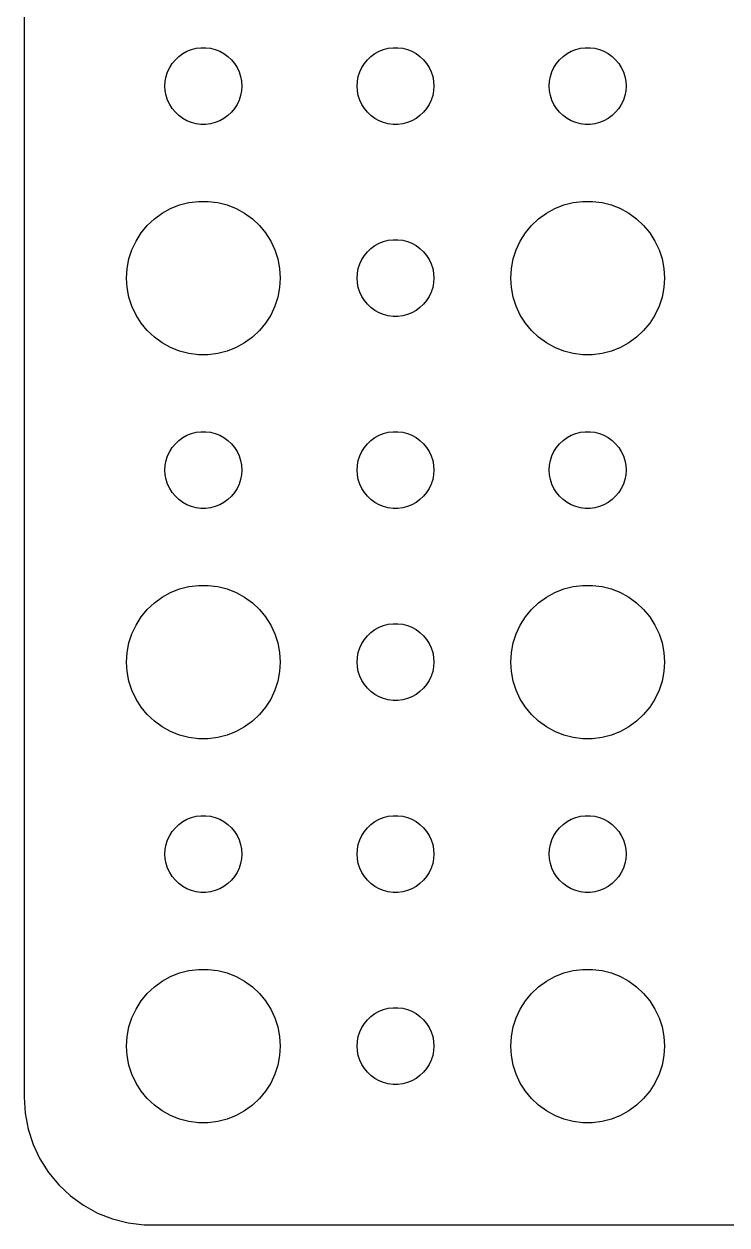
# Model space of a CAD drawing. Header units: metres. Extents: x -112 to 112, y -97 to 97.
# Drawn here: x -112 to -84.56, y -96.99 to -50.08 of the extents above; entities that cross this region are included whole.
import ezdxf

# ---------------------------------------------------------------- set-up
doc = ezdxf.new("R2010")
doc.units = ezdxf.units.M

msp = doc.modelspace()

# ---------------------------------------------------------------- linework, layer by layer
for p, q in [((-112, 92), (-112, -92)), ((-105.639, -51.1428), (-105.464, -51.0734)), ((-105.464, -51.0734), (-105.281, -51.0266)), ((-105.281, -51.0266), (-105.094, -51.003)), ((-105.094, -51.003), (-104.906, -51.003)), ((-104.906, -51.003), (-104.719, -51.0266)), ((-104.719, -51.0266), (-104.536, -51.0734)), ((-104.536, -51.0734), (-104.361, -51.1428)), ((-98.1387, -51.1428), (-97.9635, -51.0734)), ((-97.9635, -51.0734), (-97.7811, -51.0266)), ((-97.7811, -51.0266), (-97.5942, -51.003)), ((-97.5942, -51.003), (-97.4058, -51.003)), ((-97.4058, -51.003), (-97.2189, -51.0266)), ((-97.2189, -51.0266), (-97.0365, -51.0734)), ((-97.0365, -51.0734), (-96.8613, -51.1428)), ((-90.6387, -51.1428), (-90.4635, -51.0734)), ((-90.4635, -51.0734), (-90.2811, -51.0266)), ((-90.2811, -51.0266), (-90.0942, -51.003)), ((-90.0942, -51.003), (-89.9058, -51.003)), ((-89.9058, -51.003), (-89.7189, -51.0266)), ((-89.7189, -51.0266), (-89.5365, -51.0734)), ((-89.5365, -51.0734), (-89.3613, -51.1428)), ((-106.214, -51.6183), (-106.093, -51.4732)), ((-106.093, -51.4732), (-105.956, -51.3442)), ((-105.956, -51.3442), (-105.804, -51.2335)), ((-105.804, -51.2335), (-105.639, -51.1428)), ((-104.361, -51.1428), (-104.196, -51.2335)), ((-104.196, -51.2335), (-104.044, -51.3442)), ((-104.044, -51.3442), (-103.907, -51.4732)), ((-103.907, -51.4732), (-103.786, -51.6183)), ((-98.7135, -51.6183), (-98.5934, -51.4732)), ((-98.5934, -51.4732), (-98.4561, -51.3442)), ((-98.4561, -51.3442), (-98.3037, -51.2335)), ((-98.3037, -51.2335), (-98.1387, -51.1428)), ((-96.8613, -51.1428), (-96.6963, -51.2335)), ((-96.6963, -51.2335), (-96.5439, -51.3442)), ((-96.5439, -51.3442), (-96.4065, -51.4732)), ((-96.4065, -51.4732), (-96.2865, -51.6183)), ((-91.2135, -51.6183), (-91.0934, -51.4732)), ((-91.0934, -51.4732), (-90.9561, -51.3442)), ((-90.9561, -51.3442), (-90.8037, -51.2335)), ((-90.8037, -51.2335), (-90.6387, -51.1428)), ((-89.3613, -51.1428), (-89.1963, -51.2335)), ((-89.1963, -51.2335), (-89.0439, -51.3442)), ((-89.0439, -51.3442), (-88.9065, -51.4732)), ((-88.9065, -51.4732), (-88.7865, -51.6183)), ((-106.453, -52.127), (-106.395, -51.9478)), ((-106.395, -51.9478), (-106.314, -51.7774)), ((-106.314, -51.7774), (-106.214, -51.6183)), ((-103.786, -51.6183), (-103.686, -51.7774)), ((-103.686, -51.7774), (-103.605, -51.9478)), ((-103.605, -51.9478), (-103.547, -52.127)), ((-98.9529, -52.127), (-98.8947, -51.9478)), ((-98.8947, -51.9478), (-98.8145, -51.7774)), ((-98.8145, -51.7774), (-98.7135, -51.6183)), ((-96.2865, -51.6183), (-96.1855, -51.7774)), ((-96.1855, -51.7774), (-96.1053, -51.9478)), ((-96.1053, -51.9478), (-96.0471, -52.127)), ((-91.4529, -52.127), (-91.3947, -51.9478)), ((-91.3947, -51.9478), (-91.3145, -51.7774)), ((-91.3145, -51.7774), (-91.2135, -51.6183)), ((-88.7865, -51.6183), (-88.6855, -51.7774)), ((-88.6855, -51.7774), (-88.6053, -51.9478)), ((-88.6053, -51.9478), (-88.5471, -52.127)), ((-106.5, -52.5), (-106.488, -52.312)), ((-106.488, -52.688), (-106.5, -52.5)), ((-106.488, -52.312), (-106.453, -52.127)), ((-103.547, -52.127), (-103.512, -52.312)), ((-103.512, -52.312), (-103.5, -52.5)), ((-103.5, -52.5), (-103.512, -52.688)), ((-99, -52.5), (-98.9882, -52.312)), ((-98.9882, -52.688), (-99, -52.5)), ((-98.9882, -52.312), (-98.9529, -52.127)), ((-96.0471, -52.127), (-96.0118, -52.312)), ((-96.0118, -52.312), (-96, -52.5)), ((-96, -52.5), (-96.0118, -52.688)), ((-91.5, -52.5), (-91.4882, -52.312)), ((-91.4882, -52.688), (-91.5, -52.5)), ((-91.4882, -52.312), (-91.4529, -52.127)), ((-88.5471, -52.127), (-88.5118, -52.312)), ((-88.5118, -52.312), (-88.5, -52.5)), ((-88.5, -52.5), (-88.5118, -52.688)), ((-106.453, -52.873), (-106.488, -52.688)), ((-106.395, -53.0522), (-106.453, -52.873)), ((-103.547, -52.873), (-103.605, -53.0522)), ((-103.512, -52.688), (-103.547, -52.873)), ((-98.9529, -52.873), (-98.9882, -52.688)), ((-98.8947, -53.0522), (-98.9529, -52.873)), ((-96.0471, -52.873), (-96.1053, -53.0522)), ((-96.0118, -52.688), (-96.0471, -52.873)), ((-91.4529, -52.873), (-91.4882, -52.688)), ((-91.3947, -53.0522), (-91.4529, -52.873)), ((-88.5471, -52.873), (-88.6053, -53.0522)), ((-88.5118, -52.688), (-88.5471, -52.873)), ((-106.314, -53.2226), (-106.395, -53.0522)), ((-106.214, -53.3817), (-106.314, -53.2226)), ((-106.093, -53.5268), (-106.214, -53.3817)), ((-103.786, -53.3817), (-103.907, -53.5268)), ((-103.686, -53.2226), (-103.786, -53.3817)), ((-103.605, -53.0522), (-103.686, -53.2226)), ((-98.8145, -53.2226), (-98.8947, -53.0522)), ((-98.7135, -53.3817), (-98.8145, -53.2226)), ((-98.5934, -53.5268), (-98.7135, -53.3817)), ((-96.2865, -53.3817), (-96.4065, -53.5268)), ((-96.1855, -53.2226), (-96.2865, -53.3817)), ((-96.1053, -53.0522), (-96.1855, -53.2226)), ((-91.3145, -53.2226), (-91.3947, -53.0522)), ((-91.2135, -53.3817), (-91.3145, -53.2226)), ((-91.0934, -53.5268), (-91.2135, -53.3817)), ((-88.7865, -53.3817), (-88.9065, -53.5268)), ((-88.6855, -53.2226), (-88.7865, -53.3817)), ((-88.6053, -53.0522), (-88.6855, -53.2226)), ((-105.956, -53.6558), (-106.093, -53.5268)), ((-105.804, -53.7665), (-105.956, -53.6558)), ((-105.639, -53.8572), (-105.804, -53.7665)), ((-105.464, -53.9266), (-105.639, -53.8572)), ((-105.281, -53.9734), (-105.464, -53.9266)), ((-104.536, -53.9266), (-104.719, -53.9734)), ((-104.361, -53.8572), (-104.536, -53.9266)), ((-104.196, -53.7665), (-104.361, -53.8572)), ((-104.044, -53.6558), (-104.196, -53.7665)), ((-103.907, -53.5268), (-104.044, -53.6558)), ((-98.4561, -53.6558), (-98.5934, -53.5268)), ((-98.3037, -53.7665), (-98.4561, -53.6558)), ((-98.1387, -53.8572), (-98.3037, -53.7665)), ((-97.9635, -53.9266), (-98.1387, -53.8572)), ((-97.7811, -53.9734), (-97.9635, -53.9266)), ((-97.0365, -53.9266), (-97.2189, -53.9734)), ((-96.8613, -53.8572), (-97.0365, -53.9266)), ((-96.6963, -53.7665), (-96.8613, -53.8572)), ((-96.5439, -53.6558), (-96.6963, -53.7665)), ((-96.4065, -53.5268), (-96.5439, -53.6558)), ((-90.9561, -53.6558), (-91.0934, -53.5268)), ((-90.8037, -53.7665), (-90.9561, -53.6558)), ((-90.6387, -53.8572), (-90.8037, -53.7665)), ((-90.4635, -53.9266), (-90.6387, -53.8572)), ((-90.2811, -53.9734), (-90.4635, -53.9266)), ((-89.5365, -53.9266), (-89.7189, -53.9734)), ((-89.3613, -53.8572), (-89.5365, -53.9266)), ((-89.1963, -53.7665), (-89.3613, -53.8572)), ((-89.0439, -53.6558), (-89.1963, -53.7665)), ((-88.9065, -53.5268), (-89.0439, -53.6558)), ((-105.094, -53.997), (-105.281, -53.9734)), ((-104.906, -53.997), (-105.094, -53.997)), ((-104.719, -53.9734), (-104.906, -53.997)), ((-97.5942, -53.997), (-97.7811, -53.9734)), ((-97.4058, -53.997), (-97.5942, -53.997)), ((-97.2189, -53.9734), (-97.4058, -53.997)), ((-90.0942, -53.997), (-90.2811, -53.9734)), ((-89.9058, -53.997), (-90.0942, -53.997)), ((-89.7189, -53.9734), (-89.9058, -53.997)), ((-106.277, -57.2855), (-105.927, -57.1468)), ((-105.927, -57.1468), (-105.562, -57.0531)), ((-105.562, -57.0531), (-105.188, -57.0059)), ((-105.188, -57.0059), (-104.812, -57.0059)), ((-104.812, -57.0059), (-104.438, -57.0531)), ((-104.438, -57.0531), (-104.073, -57.1468)), ((-104.073, -57.1468), (-103.723, -57.2855)), ((-91.2773, -57.2855), (-90.927, -57.1468)), ((-90.927, -57.1468), (-90.5621, -57.0531)), ((-90.5621, -57.0531), (-90.1884, -57.0059)), ((-90.1884, -57.0059), (-89.8116, -57.0059)), ((-89.8116, -57.0059), (-89.4379, -57.0531)), ((-89.4379, -57.0531), (-89.073, -57.1468)), ((-89.073, -57.1468), (-88.7227, -57.2855)), ((-107.187, -57.9464), (-106.912, -57.6885)), ((-106.912, -57.6885), (-106.607, -57.467)), ((-106.607, -57.467), (-106.277, -57.2855)), ((-103.723, -57.2855), (-103.393, -57.467)), ((-103.393, -57.467), (-103.088, -57.6885)), ((-103.088, -57.6885), (-102.813, -57.9464)), ((-92.1869, -57.9464), (-91.9123, -57.6885)), ((-91.9123, -57.6885), (-91.6075, -57.467)), ((-91.6075, -57.467), (-91.2773, -57.2855)), ((-88.7227, -57.2855), (-88.3925, -57.467)), ((-88.3925, -57.467), (-88.0877, -57.6885)), ((-88.0877, -57.6885), (-87.8131, -57.9464)), ((-107.427, -58.2366), (-107.187, -57.9464)), ((-102.813, -57.9464), (-102.573, -58.2366)), ((-92.427, -58.2366), (-92.1869, -57.9464)), ((-87.8131, -57.9464), (-87.573, -58.2366)), ((-107.789, -58.8956), (-107.629, -58.5547)), ((-107.629, -58.5547), (-107.427, -58.2366)), ((-102.573, -58.2366), (-102.371, -58.5547)), ((-102.371, -58.5547), (-102.211, -58.8956)), ((-98.1387, -58.6428), (-97.9635, -58.5734)), ((-97.9635, -58.5734), (-97.7811, -58.5266)), ((-97.7811, -58.5266), (-97.5942, -58.503)), ((-97.5942, -58.503), (-97.4058, -58.503)), ((-97.4058, -58.503), (-97.2189, -58.5266)), ((-97.2189, -58.5266), (-97.0365, -58.5734)), ((-97.0365, -58.5734), (-96.8613, -58.6428)), ((-92.7893, -58.8956), (-92.6289, -58.5547)), ((-92.6289, -58.5547), (-92.427, -58.2366)), ((-87.573, -58.2366), (-87.3711, -58.5547)), ((-87.3711, -58.5547), (-87.2107, -58.8956)), ((-107.906, -59.2539), (-107.789, -58.8956)), ((-102.211, -58.8956), (-102.094, -59.2539)), ((-98.7135, -59.1183), (-98.5934, -58.9732)), ((-98.5934, -58.9732), (-98.4561, -58.8442)), ((-98.4561, -58.8442), (-98.3037, -58.7335)), ((-98.3037, -58.7335), (-98.1387, -58.6428)), ((-96.8613, -58.6428), (-96.6963, -58.7335)), ((-96.6963, -58.7335), (-96.5439, -58.8442)), ((-96.5439, -58.8442), (-96.4065, -58.9732)), ((-96.4065, -58.9732), (-96.2865, -59.1183)), ((-92.9057, -59.2539), (-92.7893, -58.8956)), ((-87.2107, -58.8956), (-87.0943, -59.2539)), ((-107.976, -59.624), (-107.906, -59.2539)), ((-102.094, -59.2539), (-102.024, -59.624)), ((-98.9529, -59.627), (-98.8947, -59.4478)), ((-98.8947, -59.4478), (-98.8145, -59.2774)), ((-98.8145, -59.2774), (-98.7135, -59.1183)), ((-96.2865, -59.1183), (-96.1855, -59.2774)), ((-96.1855, -59.2774), (-96.1053, -59.4478)), ((-96.1053, -59.4478), (-96.0471, -59.627)), ((-92.9763, -59.624), (-92.9057, -59.2539)), ((-87.0943, -59.2539), (-87.0237, -59.624)), ((-108, -60), (-107.976, -59.624)), ((-107.976, -60.376), (-108, -60)), ((-102.024, -59.624), (-102, -60)), ((-102, -60), (-102.024, -60.376)), ((-99, -60), (-98.9882, -59.812)), ((-98.9882, -60.188), (-99, -60)), ((-98.9882, -59.812), (-98.9529, -59.627)), ((-96.0471, -59.627), (-96.0118, -59.812)), ((-96.0118, -59.812), (-96, -60)), ((-96, -60), (-96.0118, -60.188)), ((-93, -60), (-92.9763, -59.624)), ((-92.9763, -60.376), (-93, -60)), ((-87.0237, -59.624), (-87, -60)), ((-87, -60), (-87.0237, -60.376)), ((-107.906, -60.7461), (-107.976, -60.376)), ((-102.024, -60.376), (-102.094, -60.7461)), ((-98.9529, -60.373), (-98.9882, -60.188)), ((-98.8947, -60.5522), (-98.9529, -60.373)), ((-96.0471, -60.373), (-96.1053, -60.5522)), ((-96.0118, -60.188), (-96.0471, -60.373)), ((-92.9057, -60.7461), (-92.9763, -60.376)), ((-87.0237, -60.376), (-87.0943, -60.7461)), ((-107.789, -61.1044), (-107.906, -60.7461)), ((-102.094, -60.7461), (-102.211, -61.1044)), ((-98.8145, -60.7226), (-98.8947, -60.5522)), ((-98.7135, -60.8817), (-98.8145, -60.7226)), ((-98.5934, -61.0268), (-98.7135, -60.8817)), ((-96.2865, -60.8817), (-96.4065, -61.0268)), ((-96.1855, -60.7226), (-96.2865, -60.8817)), ((-96.1053, -60.5522), (-96.1855, -60.7226)), ((-92.7893, -61.1044), (-92.9057, -60.7461)), ((-87.0943, -60.7461), (-87.2107, -61.1044)), ((-107.629, -61.4453), (-107.789, -61.1044)), ((-107.427, -61.7634), (-107.629, -61.4453)), ((-102.371, -61.4453), (-102.573, -61.7634)), ((-102.211, -61.1044), (-102.371, -61.4453)), ((-98.4561, -61.1558), (-98.5934, -61.0268)), ((-98.3037, -61.2665), (-98.4561, -61.1558)), ((-98.1387, -61.3572), (-98.3037, -61.2665)), ((-97.9635, -61.4266), (-98.1387, -61.3572)), ((-97.7811, -61.4734), (-97.9635, -61.4266)), ((-97.0365, -61.4266), (-97.2189, -61.4734)), ((-96.8613, -61.3572), (-97.0365, -61.4266)), ((-96.6963, -61.2665), (-96.8613, -61.3572)), ((-96.5439, -61.1558), (-96.6963, -61.2665)), ((-96.4065, -61.0268), (-96.5439, -61.1558)), ((-92.6289, -61.4453), (-92.7893, -61.1044)), ((-92.427, -61.7634), (-92.6289, -61.4453)), ((-87.3711, -61.4453), (-87.573, -61.7634)), ((-87.2107, -61.1044), (-87.3711, -61.4453)), ((-107.187, -62.0536), (-107.427, -61.7634)), ((-102.573, -61.7634), (-102.813, -62.0536)), ((-97.5942, -61.497), (-97.7811, -61.4734)), ((-97.4058, -61.497), (-97.5942, -61.497)), ((-97.2189, -61.4734), (-97.4058, -61.497)), ((-92.1869, -62.0536), (-92.427, -61.7634)), ((-87.573, -61.7634), (-87.8131, -62.0536)), ((-106.912, -62.3115), (-107.187, -62.0536)), ((-106.607, -62.533), (-106.912, -62.3115)), ((-103.088, -62.3115), (-103.393, -62.533)), ((-102.813, -62.0536), (-103.088, -62.3115)), ((-91.9123, -62.3115), (-92.1869, -62.0536)), ((-91.6075, -62.533), (-91.9123, -62.3115)), ((-88.0877, -62.3115), (-88.3925, -62.533)), ((-87.8131, -62.0536), (-88.0877, -62.3115)), ((-106.277, -62.7145), (-106.607, -62.533)), ((-105.927, -62.8532), (-106.277, -62.7145)), ((-105.562, -62.9469), (-105.927, -62.8532)), ((-104.073, -62.8532), (-104.438, -62.9469)), ((-103.723, -62.7145), (-104.073, -62.8532)), ((-103.393, -62.533), (-103.723, -62.7145)), ((-91.2773, -62.7145), (-91.6075, -62.533)), ((-90.927, -62.8532), (-91.2773, -62.7145)), ((-90.5621, -62.9469), (-90.927, -62.8532)), ((-89.073, -62.8532), (-89.4379, -62.9469)), ((-88.7227, -62.7145), (-89.073, -62.8532)), ((-88.3925, -62.533), (-88.7227, -62.7145)), ((-105.188, -62.9941), (-105.562, -62.9469)), ((-104.812, -62.9941), (-105.188, -62.9941)), ((-104.438, -62.9469), (-104.812, -62.9941)), ((-90.1884, -62.9941), (-90.5621, -62.9469)), ((-89.8116, -62.9941), (-90.1884, -62.9941)), ((-89.4379, -62.9469), (-89.8116, -62.9941)), ((-105.804, -66.2335), (-105.639, -66.1428)), ((-105.639, -66.1428), (-105.464, -66.0734)), ((-105.464, -66.0734), (-105.281, -66.0266)), ((-105.281, -66.0266), (-105.094, -66.003)), ((-105.094, -66.003), (-104.906, -66.003)), ((-104.906, -66.003), (-104.719, -66.0266)), ((-104.719, -66.0266), (-104.536, -66.0734)), ((-104.536, -66.0734), (-104.361, -66.1428)), ((-104.361, -66.1428), (-104.196, -66.2335)), ((-98.3037, -66.2335), (-98.1387, -66.1428)), ((-98.1387, -66.1428), (-97.9635, -66.0734)), ((-97.9635, -66.0734), (-97.7811, -66.0266)), ((-97.7811, -66.0266), (-97.5942, -66.003)), ((-97.5942, -66.003), (-97.4058, -66.003)), ((-97.4058, -66.003), (-97.2189, -66.0266)), ((-97.2189, -66.0266), (-97.0365, -66.0734)), ((-97.0365, -66.0734), (-96.8613, -66.1428)), ((-96.8613, -66.1428), (-96.6963, -66.2335)), ((-90.8037, -66.2335), (-90.6387, -66.1428)), ((-90.6387, -66.1428), (-90.4635, -66.0734)), ((-90.4635, -66.0734), (-90.2811, -66.0266)), ((-90.2811, -66.0266), (-90.0942, -66.003)), ((-90.0942, -66.003), (-89.9058, -66.003)), ((-89.9058, -66.003), (-89.7189, -66.0266)), ((-89.7189, -66.0266), (-89.5365, -66.0734)), ((-89.5365, -66.0734), (-89.3613, -66.1428)), ((-89.3613, -66.1428), (-89.1963, -66.2335)), ((-106.214, -66.6183), (-106.093, -66.4732)), ((-106.093, -66.4732), (-105.956, -66.3442)), ((-105.956, -66.3442), (-105.804, -66.2335)), ((-104.196, -66.2335), (-104.044, -66.3442)), ((-104.044, -66.3442), (-103.907, -66.4732)), ((-103.907, -66.4732), (-103.786, -66.6183)), ((-98.7135, -66.6183), (-98.5934, -66.4732)), ((-98.5934, -66.4732), (-98.4561, -66.3442)), ((-98.4561, -66.3442), (-98.3037, -66.2335)), ((-96.6963, -66.2335), (-96.5439, -66.3442)), ((-96.5439, -66.3442), (-96.4065, -66.4732)), ((-96.4065, -66.4732), (-96.2865, -66.6183)), ((-91.2135, -66.6183), (-91.0934, -66.4732)), ((-91.0934, -66.4732), (-90.9561, -66.3442)), ((-90.9561, -66.3442), (-90.8037, -66.2335)), ((-89.1963, -66.2335), (-89.0439, -66.3442)), ((-89.0439, -66.3442), (-88.9065, -66.4732)), ((-88.9065, -66.4732), (-88.7865, -66.6183)), ((-106.453, -67.127), (-106.395, -66.9478)), ((-106.395, -66.9478), (-106.314, -66.7774)), ((-106.314, -66.7774), (-106.214, -66.6183)), ((-103.786, -66.6183), (-103.686, -66.7774)), ((-103.686, -66.7774), (-103.605, -66.9478)), ((-103.605, -66.9478), (-103.547, -67.127)), ((-98.9529, -67.127), (-98.8947, -66.9478)), ((-98.8947, -66.9478), (-98.8145, -66.7774)), ((-98.8145, -66.7774), (-98.7135, -66.6183)), ((-96.2865, -66.6183), (-96.1855, -66.7774)), ((-96.1855, -66.7774), (-96.1053, -66.9478)), ((-96.1053, -66.9478), (-96.0471, -67.127)), ((-91.4529, -67.127), (-91.3947, -66.9478)), ((-91.3947, -66.9478), (-91.3145, -66.7774)), ((-91.3145, -66.7774), (-91.2135, -66.6183)), ((-88.7865, -66.6183), (-88.6855, -66.7774)), ((-88.6855, -66.7774), (-88.6053, -66.9478)), ((-88.6053, -66.9478), (-88.5471, -67.127)), ((-106.5, -67.5), (-106.488, -67.312)), ((-106.488, -67.688), (-106.5, -67.5)), ((-106.488, -67.312), (-106.453, -67.127)), ((-103.547, -67.127), (-103.512, -67.312)), ((-103.512, -67.312), (-103.5, -67.5)), ((-103.5, -67.5), (-103.512, -67.688)), ((-99, -67.5), (-98.9882, -67.312)), ((-98.9882, -67.688), (-99, -67.5)), ((-98.9882, -67.312), (-98.9529, -67.127)), ((-96.0471, -67.127), (-96.0118, -67.312)), ((-96.0118, -67.312), (-96, -67.5)), ((-96, -67.5), (-96.0118, -67.688)), ((-91.5, -67.5), (-91.4882, -67.312)), ((-91.4882, -67.688), (-91.5, -67.5)), ((-91.4882, -67.312), (-91.4529, -67.127)), ((-88.5471, -67.127), (-88.5118, -67.312)), ((-88.5118, -67.312), (-88.5, -67.5)), ((-88.5, -67.5), (-88.5118, -67.688)), ((-106.453, -67.873), (-106.488, -67.688)), ((-106.395, -68.0522), (-106.453, -67.873)), ((-103.547, -67.873), (-103.605, -68.0522)), ((-103.512, -67.688), (-103.547, -67.873)), ((-98.9529, -67.873), (-98.9882, -67.688)), ((-98.8947, -68.0522), (-98.9529, -67.873)), ((-96.0471, -67.873), (-96.1053, -68.0522)), ((-96.0118, -67.688), (-96.0471, -67.873)), ((-91.4529, -67.873), (-91.4882, -67.688)), ((-91.3947, -68.0522), (-91.4529, -67.873)), ((-88.5471, -67.873), (-88.6053, -68.0522)), ((-88.5118, -67.688), (-88.5471, -67.873)), ((-106.314, -68.2226), (-106.395, -68.0522)), ((-106.214, -68.3817), (-106.314, -68.2226)), ((-106.093, -68.5268), (-106.214, -68.3817)), ((-103.786, -68.3817), (-103.907, -68.5268)), ((-103.686, -68.2226), (-103.786, -68.3817)), ((-103.605, -68.0522), (-103.686, -68.2226)), ((-98.8145, -68.2226), (-98.8947, -68.0522)), ((-98.7135, -68.3817), (-98.8145, -68.2226)), ((-98.5934, -68.5268), (-98.7135, -68.3817)), ((-96.2865, -68.3817), (-96.4065, -68.5268)), ((-96.1855, -68.2226), (-96.2865, -68.3817)), ((-96.1053, -68.0522), (-96.1855, -68.2226)), ((-91.3145, -68.2226), (-91.3947, -68.0522)), ((-91.2135, -68.3817), (-91.3145, -68.2226)), ((-91.0934, -68.5268), (-91.2135, -68.3817)), ((-88.7865, -68.3817), (-88.9065, -68.5268)), ((-88.6855, -68.2226), (-88.7865, -68.3817)), ((-88.6053, -68.0522), (-88.6855, -68.2226)), ((-105.956, -68.6558), (-106.093, -68.5268)), ((-105.804, -68.7665), (-105.956, -68.6558)), ((-105.639, -68.8572), (-105.804, -68.7665)), ((-105.464, -68.9266), (-105.639, -68.8572)), ((-105.281, -68.9734), (-105.464, -68.9266)), ((-104.536, -68.9266), (-104.719, -68.9734)), ((-104.361, -68.8572), (-104.536, -68.9266)), ((-104.196, -68.7665), (-104.361, -68.8572)), ((-104.044, -68.6558), (-104.196, -68.7665)), ((-103.907, -68.5268), (-104.044, -68.6558)), ((-98.4561, -68.6558), (-98.5934, -68.5268)), ((-98.3037, -68.7665), (-98.4561, -68.6558)), ((-98.1387, -68.8572), (-98.3037, -68.7665)), ((-97.9635, -68.9266), (-98.1387, -68.8572)), ((-97.7811, -68.9734), (-97.9635, -68.9266)), ((-97.0365, -68.9266), (-97.2189, -68.9734)), ((-96.8613, -68.8572), (-97.0365, -68.9266)), ((-96.6963, -68.7665), (-96.8613, -68.8572)), ((-96.5439, -68.6558), (-96.6963, -68.7665)), ((-96.4065, -68.5268), (-96.5439, -68.6558)), ((-90.9561, -68.6558), (-91.0934, -68.5268)), ((-90.8037, -68.7665), (-90.9561, -68.6558)), ((-90.6387, -68.8572), (-90.8037, -68.7665)), ((-90.4635, -68.9266), (-90.6387, -68.8572)), ((-90.2811, -68.9734), (-90.4635, -68.9266)), ((-89.5365, -68.9266), (-89.7189, -68.9734)), ((-89.3613, -68.8572), (-89.5365, -68.9266)), ((-89.1963, -68.7665), (-89.3613, -68.8572)), ((-89.0439, -68.6558), (-89.1963, -68.7665)), ((-88.9065, -68.5268), (-89.0439, -68.6558)), ((-105.094, -68.997), (-105.281, -68.9734)), ((-104.906, -68.997), (-105.094, -68.997)), ((-104.719, -68.9734), (-104.906, -68.997)), ((-97.5942, -68.997), (-97.7811, -68.9734)), ((-97.4058, -68.997), (-97.5942, -68.997)), ((-97.2189, -68.9734), (-97.4058, -68.997)), ((-90.0942, -68.997), (-90.2811, -68.9734)), ((-89.9058, -68.997), (-90.0942, -68.997)), ((-89.7189, -68.9734), (-89.9058, -68.997)), ((-106.277, -72.2855), (-105.927, -72.1468)), ((-105.927, -72.1468), (-105.562, -72.0531)), ((-105.562, -72.0531), (-105.188, -72.0059)), ((-105.188, -72.0059), (-104.812, -72.0059)), ((-104.812, -72.0059), (-104.438, -72.0531)), ((-104.438, -72.0531), (-104.073, -72.1468)), ((-104.073, -72.1468), (-103.723, -72.2855)), ((-91.2773, -72.2855), (-90.927, -72.1468)), ((-90.927, -72.1468), (-90.5621, -72.0531)), ((-90.5621, -72.0531), (-90.1884, -72.0059)), ((-90.1884, -72.0059), (-89.8116, -72.0059)), ((-89.8116, -72.0059), (-89.4379, -72.0531)), ((-89.4379, -72.0531), (-89.073, -72.1468)), ((-89.073, -72.1468), (-88.7227, -72.2855)), ((-107.187, -72.9464), (-106.912, -72.6885)), ((-106.912, -72.6885), (-106.607, -72.467)), ((-106.607, -72.467), (-106.277, -72.2855)), ((-103.723, -72.2855), (-103.393, -72.467)), ((-103.393, -72.467), (-103.088, -72.6885)), ((-103.088, -72.6885), (-102.813, -72.9464)), ((-92.1869, -72.9464), (-91.9123, -72.6885)), ((-91.9123, -72.6885), (-91.6075, -72.467)), ((-91.6075, -72.467), (-91.2773, -72.2855)), ((-88.7227, -72.2855), (-88.3925, -72.467)), ((-88.3925, -72.467), (-88.0877, -72.6885)), ((-88.0877, -72.6885), (-87.8131, -72.9464)), ((-107.427, -73.2366), (-107.187, -72.9464)), ((-102.813, -72.9464), (-102.573, -73.2366)), ((-92.427, -73.2366), (-92.1869, -72.9464)), ((-87.8131, -72.9464), (-87.573, -73.2366)), ((-107.789, -73.8956), (-107.629, -73.5547)), ((-107.629, -73.5547), (-107.427, -73.2366)), ((-102.573, -73.2366), (-102.371, -73.5547)), ((-102.371, -73.5547), (-102.211, -73.8956)), ((-98.3037, -73.7335), (-98.1387, -73.6428)), ((-98.1387, -73.6428), (-97.9635, -73.5734)), ((-97.9635, -73.5734), (-97.7811, -73.5266)), ((-97.7811, -73.5266), (-97.5942, -73.503)), ((-97.5942, -73.503), (-97.4058, -73.503)), ((-97.4058, -73.503), (-97.2189, -73.5266)), ((-97.2189, -73.5266), (-97.0365, -73.5734)), ((-97.0365, -73.5734), (-96.8613, -73.6428)), ((-96.8613, -73.6428), (-96.6963, -73.7335)), ((-92.7893, -73.8956), (-92.6289, -73.5547)), ((-92.6289, -73.5547), (-92.427, -73.2366)), ((-87.573, -73.2366), (-87.3711, -73.5547)), ((-87.3711, -73.5547), (-87.2107, -73.8956)), ((-107.906, -74.2539), (-107.789, -73.8956)), ((-102.211, -73.8956), (-102.094, -74.2539)), ((-98.8145, -74.2774), (-98.7135, -74.1183)), ((-98.7135, -74.1183), (-98.5934, -73.9732)), ((-98.5934, -73.9732), (-98.4561, -73.8442)), ((-98.4561, -73.8442), (-98.3037, -73.7335)), ((-96.6963, -73.7335), (-96.5439, -73.8442)), ((-96.5439, -73.8442), (-96.4065, -73.9732)), ((-96.4065, -73.9732), (-96.2865, -74.1183)), ((-96.2865, -74.1183), (-96.1855, -74.2774)), ((-92.9057, -74.2539), (-92.7893, -73.8956)), ((-87.2107, -73.8956), (-87.0943, -74.2539)), ((-107.976, -74.624), (-107.906, -74.2539)), ((-102.094, -74.2539), (-102.024, -74.624)), ((-98.9529, -74.627), (-98.8947, -74.4478)), ((-98.8947, -74.4478), (-98.8145, -74.2774)), ((-96.1855, -74.2774), (-96.1053, -74.4478)), ((-96.1053, -74.4478), (-96.0471, -74.627)), ((-92.9763, -74.624), (-92.9057, -74.2539)), ((-87.0943, -74.2539), (-87.0237, -74.624)), ((-108, -75), (-107.976, -74.624)), ((-107.976, -75.376), (-108, -75)), ((-102.024, -74.624), (-102, -75)), ((-102, -75), (-102.024, -75.376)), ((-99, -75), (-98.9882, -74.812)), ((-98.9882, -75.188), (-99, -75)), ((-98.9882, -74.812), (-98.9529, -74.627)), ((-96.0471, -74.627), (-96.0118, -74.812)), ((-96.0118, -74.812), (-96, -75)), ((-96, -75), (-96.0118, -75.188)), ((-93, -75), (-92.9763, -74.624)), ((-92.9763, -75.376), (-93, -75)), ((-87.0237, -74.624), (-87, -75)), ((-87, -75), (-87.0237, -75.376)), ((-107.906, -75.7461), (-107.976, -75.376)), ((-102.024, -75.376), (-102.094, -75.7461)), ((-98.9529, -75.373), (-98.9882, -75.188)), ((-98.8947, -75.5522), (-98.9529, -75.373)), ((-96.0471, -75.373), (-96.1053, -75.5522)), ((-96.0118, -75.188), (-96.0471, -75.373)), ((-92.9057, -75.7461), (-92.9763, -75.376)), ((-87.0237, -75.376), (-87.0943, -75.7461)), ((-107.789, -76.1044), (-107.906, -75.7461)), ((-102.094, -75.7461), (-102.211, -76.1044)), ((-98.8145, -75.7226), (-98.8947, -75.5522)), ((-98.7135, -75.8817), (-98.8145, -75.7226)), ((-98.5934, -76.0268), (-98.7135, -75.8817)), ((-96.2865, -75.8817), (-96.4065, -76.0268)), ((-96.1855, -75.7226), (-96.2865, -75.8817)), ((-96.1053, -75.5522), (-96.1855, -75.7226)), ((-92.7893, -76.1044), (-92.9057, -75.7461)), ((-87.0943, -75.7461), (-87.2107, -76.1044)), ((-107.629, -76.4453), (-107.789, -76.1044)), ((-107.427, -76.7634), (-107.629, -76.4453)), ((-102.371, -76.4453), (-102.573, -76.7634)), ((-102.211, -76.1044), (-102.371, -76.4453)), ((-98.4561, -76.1558), (-98.5934, -76.0268)), ((-98.3037, -76.2665), (-98.4561, -76.1558)), ((-98.1387, -76.3572), (-98.3037, -76.2665)), ((-97.9635, -76.4266), (-98.1387, -76.3572)), ((-97.7811, -76.4734), (-97.9635, -76.4266)), ((-97.0365, -76.4266), (-97.2189, -76.4734)), ((-96.8613, -76.3572), (-97.0365, -76.4266)), ((-96.6963, -76.2665), (-96.8613, -76.3572)), ((-96.5439, -76.1558), (-96.6963, -76.2665)), ((-96.4065, -76.0268), (-96.5439, -76.1558)), ((-92.6289, -76.4453), (-92.7893, -76.1044)), ((-92.427, -76.7634), (-92.6289, -76.4453)), ((-87.3711, -76.4453), (-87.573, -76.7634)), ((-87.2107, -76.1044), (-87.3711, -76.4453)), ((-107.187, -77.0536), (-107.427, -76.7634)), ((-102.573, -76.7634), (-102.813, -77.0536)), ((-97.5942, -76.497), (-97.7811, -76.4734)), ((-97.4058, -76.497), (-97.5942, -76.497)), ((-97.2189, -76.4734), (-97.4058, -76.497)), ((-92.1869, -77.0536), (-92.427, -76.7634)), ((-87.573, -76.7634), (-87.8131, -77.0536)), ((-106.912, -77.3115), (-107.187, -77.0536)), ((-106.607, -77.533), (-106.912, -77.3115)), ((-103.088, -77.3115), (-103.393, -77.533)), ((-102.813, -77.0536), (-103.088, -77.3115)), ((-91.9123, -77.3115), (-92.1869, -77.0536)), ((-91.6075, -77.533), (-91.9123, -77.3115)), ((-88.0877, -77.3115), (-88.3925, -77.533)), ((-87.8131, -77.0536), (-88.0877, -77.3115)), ((-106.277, -77.7145), (-106.607, -77.533)), ((-105.927, -77.8532), (-106.277, -77.7145)), ((-105.562, -77.9469), (-105.927, -77.8532)), ((-104.073, -77.8532), (-104.438, -77.9469)), ((-103.723, -77.7145), (-104.073, -77.8532)), ((-103.393, -77.533), (-103.723, -77.7145)), ((-91.2773, -77.7145), (-91.6075, -77.533)), ((-90.927, -77.8532), (-91.2773, -77.7145)), ((-90.5621, -77.9469), (-90.927, -77.8532)), ((-89.073, -77.8532), (-89.4379, -77.9469)), ((-88.7227, -77.7145), (-89.073, -77.8532)), ((-88.3925, -77.533), (-88.7227, -77.7145)), ((-105.188, -77.9941), (-105.562, -77.9469)), ((-104.812, -77.9941), (-105.188, -77.9941)), ((-104.438, -77.9469), (-104.812, -77.9941)), ((-90.1884, -77.9941), (-90.5621, -77.9469)), ((-89.8116, -77.9941), (-90.1884, -77.9941)), ((-89.4379, -77.9469), (-89.8116, -77.9941)), ((-105.804, -81.2335), (-105.639, -81.1428)), ((-105.639, -81.1428), (-105.464, -81.0734)), ((-105.464, -81.0734), (-105.281, -81.0266)), ((-105.281, -81.0266), (-105.094, -81.003)), ((-105.094, -81.003), (-104.906, -81.003)), ((-104.906, -81.003), (-104.719, -81.0266)), ((-104.719, -81.0266), (-104.536, -81.0734)), ((-104.536, -81.0734), (-104.361, -81.1428)), ((-104.361, -81.1428), (-104.196, -81.2335)), ((-98.3037, -81.2335), (-98.1387, -81.1428)), ((-98.1387, -81.1428), (-97.9635, -81.0734)), ((-97.9635, -81.0734), (-97.7811, -81.0266)), ((-97.7811, -81.0266), (-97.5942, -81.003)), ((-97.5942, -81.003), (-97.4058, -81.003)), ((-97.4058, -81.003), (-97.2189, -81.0266)), ((-97.2189, -81.0266), (-97.0365, -81.0734)), ((-97.0365, -81.0734), (-96.8613, -81.1428)), ((-96.8613, -81.1428), (-96.6963, -81.2335)), ((-90.8037, -81.2335), (-90.6387, -81.1428)), ((-90.6387, -81.1428), (-90.4635, -81.0734)), ((-90.4635, -81.0734), (-90.2811, -81.0266)), ((-90.2811, -81.0266), (-90.0942, -81.003)), ((-90.0942, -81.003), (-89.9058, -81.003)), ((-89.9058, -81.003), (-89.7189, -81.0266)), ((-89.7189, -81.0266), (-89.5365, -81.0734)), ((-89.5365, -81.0734), (-89.3613, -81.1428)), ((-89.3613, -81.1428), (-89.1963, -81.2335)), ((-106.314, -81.7774), (-106.214, -81.6183)), ((-106.214, -81.6183), (-106.093, -81.4732)), ((-106.093, -81.4732), (-105.956, -81.3442)), ((-105.956, -81.3442), (-105.804, -81.2335)), ((-104.196, -81.2335), (-104.044, -81.3442)), ((-104.044, -81.3442), (-103.907, -81.4732)), ((-103.907, -81.4732), (-103.786, -81.6183)), ((-103.786, -81.6183), (-103.686, -81.7774)), ((-98.8145, -81.7774), (-98.7135, -81.6183)), ((-98.7135, -81.6183), (-98.5934, -81.4732)), ((-98.5934, -81.4732), (-98.4561, -81.3442)), ((-98.4561, -81.3442), (-98.3037, -81.2335)), ((-96.6963, -81.2335), (-96.5439, -81.3442)), ((-96.5439, -81.3442), (-96.4065, -81.4732)), ((-96.4065, -81.4732), (-96.2865, -81.6183)), ((-96.2865, -81.6183), (-96.1855, -81.7774)), ((-91.3145, -81.7774), (-91.2135, -81.6183)), ((-91.2135, -81.6183), (-91.0934, -81.4732)), ((-91.0934, -81.4732), (-90.9561, -81.3442)), ((-90.9561, -81.3442), (-90.8037, -81.2335)), ((-89.1963, -81.2335), (-89.0439, -81.3442)), ((-89.0439, -81.3442), (-88.9065, -81.4732)), ((-88.9065, -81.4732), (-88.7865, -81.6183)), ((-88.7865, -81.6183), (-88.6855, -81.7774)), ((-106.453, -82.127), (-106.395, -81.9478)), ((-106.395, -81.9478), (-106.314, -81.7774)), ((-103.686, -81.7774), (-103.605, -81.9478)), ((-103.605, -81.9478), (-103.547, -82.127)), ((-98.9529, -82.127), (-98.8947, -81.9478)), ((-98.8947, -81.9478), (-98.8145, -81.7774)), ((-96.1855, -81.7774), (-96.1053, -81.9478)), ((-96.1053, -81.9478), (-96.0471, -82.127)), ((-91.4529, -82.127), (-91.3947, -81.9478)), ((-91.3947, -81.9478), (-91.3145, -81.7774)), ((-88.6855, -81.7774), (-88.6053, -81.9478)), ((-88.6053, -81.9478), (-88.5471, -82.127)), ((-106.5, -82.5), (-106.488, -82.312)), ((-106.488, -82.688), (-106.5, -82.5)), ((-106.488, -82.312), (-106.453, -82.127)), ((-103.547, -82.127), (-103.512, -82.312)), ((-103.512, -82.312), (-103.5, -82.5)), ((-103.5, -82.5), (-103.512, -82.688)), ((-99, -82.5), (-98.9882, -82.312)), ((-98.9882, -82.688), (-99, -82.5)), ((-98.9882, -82.312), (-98.9529, -82.127)), ((-96.0471, -82.127), (-96.0118, -82.312)), ((-96.0118, -82.312), (-96, -82.5)), ((-96, -82.5), (-96.0118, -82.688)), ((-91.5, -82.5), (-91.4882, -82.312)), ((-91.4882, -82.688), (-91.5, -82.5)), ((-91.4882, -82.312), (-91.4529, -82.127)), ((-88.5471, -82.127), (-88.5118, -82.312)), ((-88.5118, -82.312), (-88.5, -82.5)), ((-88.5, -82.5), (-88.5118, -82.688)), ((-106.453, -82.873), (-106.488, -82.688)), ((-106.395, -83.0522), (-106.453, -82.873)), ((-103.547, -82.873), (-103.605, -83.0522)), ((-103.512, -82.688), (-103.547, -82.873)), ((-98.9529, -82.873), (-98.9882, -82.688)), ((-98.8947, -83.0522), (-98.9529, -82.873)), ((-96.0471, -82.873), (-96.1053, -83.0522)), ((-96.0118, -82.688), (-96.0471, -82.873)), ((-91.4529, -82.873), (-91.4882, -82.688)), ((-91.3947, -83.0522), (-91.4529, -82.873)), ((-88.5471, -82.873), (-88.6053, -83.0522)), ((-88.5118, -82.688), (-88.5471, -82.873)), ((-106.314, -83.2226), (-106.395, -83.0522)), ((-106.214, -83.3817), (-106.314, -83.2226)), ((-106.093, -83.5268), (-106.214, -83.3817)), ((-103.786, -83.3817), (-103.907, -83.5268)), ((-103.686, -83.2226), (-103.786, -83.3817)), ((-103.605, -83.0522), (-103.686, -83.2226)), ((-98.8145, -83.2226), (-98.8947, -83.0522)), ((-98.7135, -83.3817), (-98.8145, -83.2226)), ((-98.5934, -83.5268), (-98.7135, -83.3817)), ((-96.2865, -83.3817), (-96.4065, -83.5268)), ((-96.1855, -83.2226), (-96.2865, -83.3817)), ((-96.1053, -83.0522), (-96.1855, -83.2226)), ((-91.3145, -83.2226), (-91.3947, -83.0522)), ((-91.2135, -83.3817), (-91.3145, -83.2226)), ((-91.0934, -83.5268), (-91.2135, -83.3817)), ((-88.7865, -83.3817), (-88.9065, -83.5268)), ((-88.6855, -83.2226), (-88.7865, -83.3817)), ((-88.6053, -83.0522), (-88.6855, -83.2226)), ((-105.956, -83.6558), (-106.093, -83.5268)), ((-105.804, -83.7665), (-105.956, -83.6558)), ((-105.639, -83.8572), (-105.804, -83.7665)), ((-105.464, -83.9266), (-105.639, -83.8572)), ((-105.281, -83.9734), (-105.464, -83.9266)), ((-104.536, -83.9266), (-104.719, -83.9734)), ((-104.361, -83.8572), (-104.536, -83.9266)), ((-104.196, -83.7665), (-104.361, -83.8572)), ((-104.044, -83.6558), (-104.196, -83.7665)), ((-103.907, -83.5268), (-104.044, -83.6558)), ((-98.4561, -83.6558), (-98.5934, -83.5268)), ((-98.3037, -83.7665), (-98.4561, -83.6558)), ((-98.1387, -83.8572), (-98.3037, -83.7665)), ((-97.9635, -83.9266), (-98.1387, -83.8572)), ((-97.7811, -83.9734), (-97.9635, -83.9266)), ((-97.0365, -83.9266), (-97.2189, -83.9734)), ((-96.8613, -83.8572), (-97.0365, -83.9266)), ((-96.6963, -83.7665), (-96.8613, -83.8572)), ((-96.5439, -83.6558), (-96.6963, -83.7665)), ((-96.4065, -83.5268), (-96.5439, -83.6558)), ((-90.9561, -83.6558), (-91.0934, -83.5268)), ((-90.8037, -83.7665), (-90.9561, -83.6558)), ((-90.6387, -83.8572), (-90.8037, -83.7665)), ((-90.4635, -83.9266), (-90.6387, -83.8572)), ((-90.2811, -83.9734), (-90.4635, -83.9266)), ((-89.5365, -83.9266), (-89.7189, -83.9734)), ((-89.3613, -83.8572), (-89.5365, -83.9266)), ((-89.1963, -83.7665), (-89.3613, -83.8572)), ((-89.0439, -83.6558), (-89.1963, -83.7665)), ((-88.9065, -83.5268), (-89.0439, -83.6558)), ((-105.094, -83.997), (-105.281, -83.9734)), ((-104.906, -83.997), (-105.094, -83.997)), ((-104.719, -83.9734), (-104.906, -83.997)), ((-97.5942, -83.997), (-97.7811, -83.9734)), ((-97.4058, -83.997), (-97.5942, -83.997)), ((-97.2189, -83.9734), (-97.4058, -83.997)), ((-90.0942, -83.997), (-90.2811, -83.9734)), ((-89.9058, -83.997), (-90.0942, -83.997)), ((-89.7189, -83.9734), (-89.9058, -83.997)), ((-106.277, -87.2855), (-105.927, -87.1468)), ((-105.927, -87.1468), (-105.562, -87.0531)), ((-105.562, -87.0531), (-105.188, -87.0059)), ((-105.188, -87.0059), (-104.812, -87.0059)), ((-104.812, -87.0059), (-104.438, -87.0531)), ((-104.438, -87.0531), (-104.073, -87.1468)), ((-104.073, -87.1468), (-103.723, -87.2855)), ((-91.2773, -87.2855), (-90.927, -87.1468)), ((-90.927, -87.1468), (-90.5621, -87.0531)), ((-90.5621, -87.0531), (-90.1884, -87.0059)), ((-90.1884, -87.0059), (-89.8116, -87.0059)), ((-89.8116, -87.0059), (-89.4379, -87.0531)), ((-89.4379, -87.0531), (-89.073, -87.1468)), ((-89.073, -87.1468), (-88.7227, -87.2855)), ((-107.187, -87.9464), (-106.912, -87.6885)), ((-106.912, -87.6885), (-106.607, -87.467)), ((-106.607, -87.467), (-106.277, -87.2855)), ((-103.723, -87.2855), (-103.393, -87.467)), ((-103.393, -87.467), (-103.088, -87.6885)), ((-103.088, -87.6885), (-102.813, -87.9464)), ((-92.1869, -87.9464), (-91.9123, -87.6885)), ((-91.9123, -87.6885), (-91.6075, -87.467)), ((-91.6075, -87.467), (-91.2773, -87.2855)), ((-88.7227, -87.2855), (-88.3925, -87.467)), ((-88.3925, -87.467), (-88.0877, -87.6885)), ((-88.0877, -87.6885), (-87.8131, -87.9464)), ((-107.427, -88.2366), (-107.187, -87.9464)), ((-102.813, -87.9464), (-102.573, -88.2366)), ((-92.427, -88.2366), (-92.1869, -87.9464)), ((-87.8131, -87.9464), (-87.573, -88.2366)), ((-107.789, -88.8956), (-107.629, -88.5547)), ((-107.629, -88.5547), (-107.427, -88.2366)), ((-102.573, -88.2366), (-102.371, -88.5547)), ((-102.371, -88.5547), (-102.211, -88.8956)), ((-98.3037, -88.7335), (-98.1387, -88.6428)), ((-98.1387, -88.6428), (-97.9635, -88.5734)), ((-97.9635, -88.5734), (-97.7811, -88.5266)), ((-97.7811, -88.5266), (-97.5942, -88.503)), ((-97.5942, -88.503), (-97.4058, -88.503)), ((-97.4058, -88.503), (-97.2189, -88.5266)), ((-97.2189, -88.5266), (-97.0365, -88.5734)), ((-97.0365, -88.5734), (-96.8613, -88.6428)), ((-96.8613, -88.6428), (-96.6963, -88.7335)), ((-92.7893, -88.8956), (-92.6289, -88.5547)), ((-92.6289, -88.5547), (-92.427, -88.2366)), ((-87.573, -88.2366), (-87.3711, -88.5547)), ((-87.3711, -88.5547), (-87.2107, -88.8956)), ((-107.906, -89.2539), (-107.789, -88.8956)), ((-102.211, -88.8956), (-102.094, -89.2539)), ((-98.8145, -89.2774), (-98.7135, -89.1183)), ((-98.7135, -89.1183), (-98.5934, -88.9732)), ((-98.5934, -88.9732), (-98.4561, -88.8442)), ((-98.4561, -88.8442), (-98.3037, -88.7335)), ((-96.6963, -88.7335), (-96.5439, -88.8442)), ((-96.5439, -88.8442), (-96.4065, -88.9732)), ((-96.4065, -88.9732), (-96.2865, -89.1183)), ((-96.2865, -89.1183), (-96.1855, -89.2774)), ((-92.9057, -89.2539), (-92.7893, -88.8956)), ((-87.2107, -88.8956), (-87.0943, -89.2539)), ((-107.976, -89.624), (-107.906, -89.2539)), ((-102.094, -89.2539), (-102.024, -89.624)), ((-98.9529, -89.627), (-98.8947, -89.4478)), ((-98.8947, -89.4478), (-98.8145, -89.2774)), ((-96.1855, -89.2774), (-96.1053, -89.4478)), ((-96.1053, -89.4478), (-96.0471, -89.627)), ((-92.9763, -89.624), (-92.9057, -89.2539)), ((-87.0943, -89.2539), (-87.0237, -89.624)), ((-108, -90), (-107.976, -89.624)), ((-107.976, -90.376), (-108, -90)), ((-102.024, -89.624), (-102, -90)), ((-102, -90), (-102.024, -90.376)), ((-99, -90), (-98.9882, -89.812)), ((-98.9882, -90.188), (-99, -90)), ((-98.9882, -89.812), (-98.9529, -89.627)), ((-96.0471, -89.627), (-96.0118, -89.812)), ((-96.0118, -89.812), (-96, -90)), ((-96, -90), (-96.0118, -90.188)), ((-93, -90), (-92.9763, -89.624)), ((-92.9763, -90.376), (-93, -90)), ((-87.0237, -89.624), (-87, -90)), ((-87, -90), (-87.0237, -90.376)), ((-107.906, -90.7461), (-107.976, -90.376)), ((-102.024, -90.376), (-102.094, -90.7461)), ((-98.9529, -90.373), (-98.9882, -90.188)), ((-98.8947, -90.5522), (-98.9529, -90.373)), ((-96.0471, -90.373), (-96.1053, -90.5522)), ((-96.0118, -90.188), (-96.0471, -90.373)), ((-92.9057, -90.7461), (-92.9763, -90.376)), ((-87.0237, -90.376), (-87.0943, -90.7461)), ((-107.789, -91.1044), (-107.906, -90.7461)), ((-102.094, -90.7461), (-102.211, -91.1044)), ((-98.8145, -90.7226), (-98.8947, -90.5522)), ((-98.7135, -90.8817), (-98.8145, -90.7226)), ((-98.5934, -91.0268), (-98.7135, -90.8817)), ((-96.2865, -90.8817), (-96.4065, -91.0268)), ((-96.1855, -90.7226), (-96.2865, -90.8817)), ((-96.1053, -90.5522), (-96.1855, -90.7226)), ((-92.7893, -91.1044), (-92.9057, -90.7461)), ((-87.0943, -90.7461), (-87.2107, -91.1044)), ((-107.629, -91.4453), (-107.789, -91.1044)), ((-107.427, -91.7634), (-107.629, -91.4453)), ((-102.371, -91.4453), (-102.573, -91.7634)), ((-102.211, -91.1044), (-102.371, -91.4453)), ((-98.4561, -91.1558), (-98.5934, -91.0268)), ((-98.3037, -91.2665), (-98.4561, -91.1558)), ((-98.1387, -91.3572), (-98.3037, -91.2665)), ((-97.9635, -91.4266), (-98.1387, -91.3572)), ((-97.7811, -91.4734), (-97.9635, -91.4266)), ((-97.5942, -91.497), (-97.7811, -91.4734)), ((-97.2189, -91.4734), (-97.4058, -91.497)), ((-97.0365, -91.4266), (-97.2189, -91.4734)), ((-96.8613, -91.3572), (-97.0365, -91.4266)), ((-96.6963, -91.2665), (-96.8613, -91.3572)), ((-96.5439, -91.1558), (-96.6963, -91.2665)), ((-96.4065, -91.0268), (-96.5439, -91.1558)), ((-92.6289, -91.4453), (-92.7893, -91.1044)), ((-92.427, -91.7634), (-92.6289, -91.4453)), ((-87.3711, -91.4453), (-87.573, -91.7634)), ((-87.2107, -91.1044), (-87.3711, -91.4453)), ((-107.187, -92.0536), (-107.427, -91.7634)), ((-102.573, -91.7634), (-102.813, -92.0536)), ((-97.4058, -91.497), (-97.5942, -91.497)), ((-92.1869, -92.0536), (-92.427, -91.7634)), ((-87.573, -91.7634), (-87.8131, -92.0536)), ((-112, -92), (-111.961, -92.6267)), ((-106.912, -92.3115), (-107.187, -92.0536)), ((-106.607, -92.533), (-106.912, -92.3115)), ((-103.088, -92.3115), (-103.393, -92.533)), ((-102.813, -92.0536), (-103.088, -92.3115)), ((-91.9123, -92.3115), (-92.1869, -92.0536)), ((-91.6075, -92.533), (-91.9123, -92.3115)), ((-88.0877, -92.3115), (-88.3925, -92.533)), ((-87.8131, -92.0536), (-88.0877, -92.3115)), ((-111.961, -92.6267), (-111.843, -93.2434)), ((-106.277, -92.7145), (-106.607, -92.533)), ((-105.927, -92.8532), (-106.277, -92.7145)), ((-105.562, -92.9469), (-105.927, -92.8532)), ((-104.073, -92.8532), (-104.438, -92.9469)), ((-103.723, -92.7145), (-104.073, -92.8532)), ((-103.393, -92.533), (-103.723, -92.7145)), ((-91.2773, -92.7145), (-91.6075, -92.533)), ((-90.927, -92.8532), (-91.2773, -92.7145)), ((-90.5621, -92.9469), (-90.927, -92.8532)), ((-89.073, -92.8532), (-89.4379, -92.9469)), ((-88.7227, -92.7145), (-89.073, -92.8532)), ((-88.3925, -92.533), (-88.7227, -92.7145)), ((-111.843, -93.2434), (-111.649, -93.8406)), ((-105.188, -92.9941), (-105.562, -92.9469)), ((-104.812, -92.9941), (-105.188, -92.9941)), ((-104.438, -92.9469), (-104.812, -92.9941)), ((-90.1884, -92.9941), (-90.5621, -92.9469)), ((-89.8116, -92.9941), (-90.1884, -92.9941)), ((-89.4379, -92.9469), (-89.8116, -92.9941)), ((-111.649, -93.8406), (-111.382, -94.4088)), ((-111.382, -94.4088), (-111.045, -94.9389)), ((-111.045, -94.9389), (-110.645, -95.4227)), ((-110.645, -95.4227), (-110.187, -95.8526)), ((-110.187, -95.8526), (-109.679, -96.2216)), ((-109.679, -96.2216), (-109.129, -96.5241)), ((-109.129, -96.5241), (-108.545, -96.7553)), ((-108.545, -96.7553), (-107.937, -96.9114)), ((-107.937, -96.9114), (-107.314, -96.9901)), ((-107.314, -96.9901), (107.314, -96.9901))]:
    msp.add_line(p, q)

doc.saveas('drawing.dxf')
